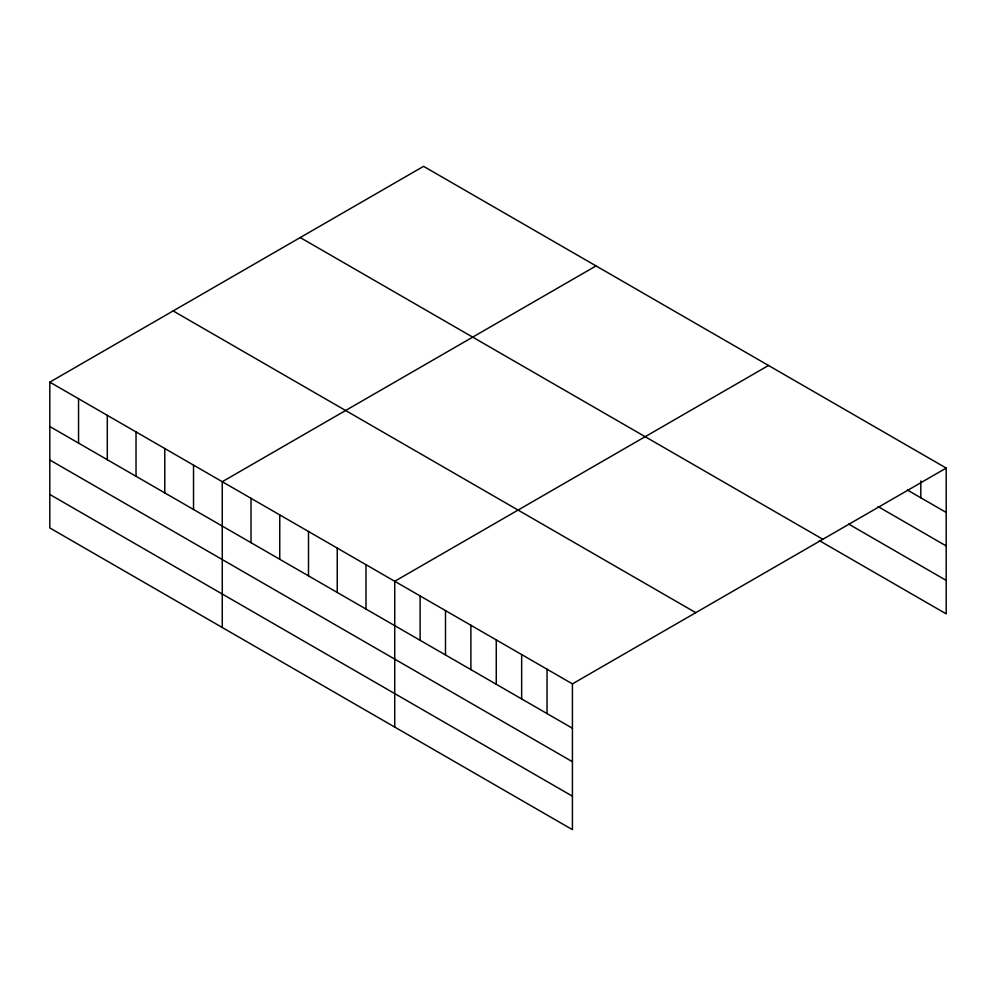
<?xml version="1.0" encoding="UTF-8"?>
<svg xmlns="http://www.w3.org/2000/svg" width="996" height="996" viewBox="0 0 996 996"><rect width="100%" height="100%" fill="white"/><g stroke="black" fill="none" stroke-linecap="round" stroke-linejoin="round"><path stroke-width="1.49" d="M49.8 382.14L572.426 683.879L572.426 829.656L49.8 527.93L49.8 382.14L423.574 166.344L946.2 468.07L946.2 613.86L819.272 540.579M596.044 265.92L222.27 481.715L222.27 627.492M768.501 365.482L394.74 581.278L394.727 727.068M572.426 683.879L946.2 468.07M907.456 490.082L946.2 512.442M878.061 506.578L946.2 545.92M848.667 524.083L946.2 580.394M300.232 237.558L822.858 539.284M173.142 310.926L695.768 612.665M49.8 426.512L572.426 728.238M49.8 459.978L572.426 761.716M49.8 494.452L572.426 796.19M920.814 480.956L920.814 497.788M547.041 669.212L547.041 713.584M521.655 654.559L521.655 698.931M496.269 639.905L496.269 684.277M470.884 625.251L470.884 669.623M445.498 610.598L445.498 654.97M420.113 595.944L420.113 640.303M365.993 564.682L365.993 609.054M337.246 548.086L337.246 592.458M308.499 531.49L308.499 575.862M279.752 514.895L279.752 559.266M251.017 498.311L251.017 542.671M193.523 465.12L193.523 509.479M164.776 448.524L164.776 492.883M136.029 431.928L136.029 476.3M107.294 415.332L107.294 459.704M78.547 398.736L78.547 443.108"/></g></svg>
